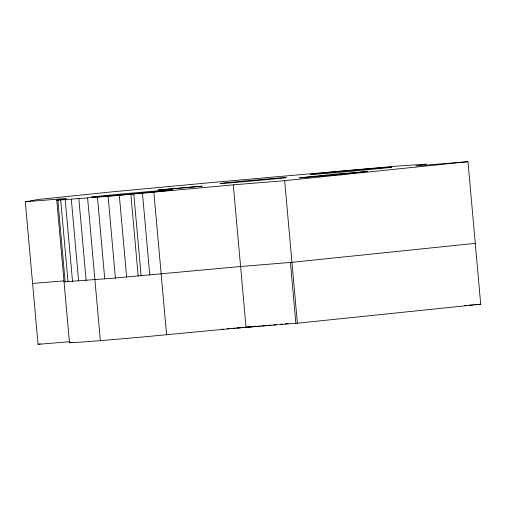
<?xml version="1.0" encoding="UTF-8"?>
<svg xmlns="http://www.w3.org/2000/svg" width="506" height="506" viewBox="0 0 506 506"><rect width="100%" height="100%" fill="white"/><g stroke="black" fill="none" stroke-linecap="round" stroke-linejoin="round"><path stroke-width="0.76" d="M69.208 341.771L38.02 344.314L25.3 201.774L37.596 199.547L109.473 192.109L210.186 182.679L396.483 166.139L426.628 164.096L415.913 165.936L467.98 161.686L480.7 304.226L297.383 323.195L237.377 328.046M73.433 342.625L69.48 342.733L56.761 200.199L66.621 198.409L25.3 201.774M38.02 344.314L40.328 343.897M69.48 342.733L71.757 342.322M73.408 342.625A76.653 0.803 -5.1 0 0 143.603 336.914L252.165 326.591M254.467 326.294L256.004 326.098M56.761 200.199L108.101 196.366L233.298 184.842L284.663 180.661L467.98 161.686M475.267 243.348L291.949 262.317L240.59 266.504L115.387 278.028L64.047 281.861M335.016 174.146L367.698 171.464L332.233 175.152L299.552 177.834L335.016 174.146L335.155 175.715M242.886 327.54L260.059 326.111M261.615 325.965L265.517 325.617M267.073 325.472L270.976 325.124M273.316 324.909L276.434 324.631M280.33 324.276L282.671 324.061M285.789 323.783L288.129 323.574M32.586 283.436L63.775 280.9M464.508 305.542L466.848 305.352M469.188 305.162L473.091 304.84M474.653 304.713L480.7 304.226M221.666 329.273L223.235 329.147M227.162 328.843L229.522 328.66M231.881 328.476L235.809 328.173M285.763 323.72L287.332 323.6M237.396 327.825L241.318 327.622M340.677 173.628L340.816 175.202M284.663 180.661L297.383 323.195M290.431 262.443L295.865 323.321M233.298 184.842L246.024 327.376M153.862 192.293L166.582 334.833M142.477 193.336L149.77 274.998M133.824 194.108L141.117 275.77M130.877 194.374L138.17 276.036M119.334 195.392L126.62 277.054M108.101 196.366L115.387 278.028M97.449 197.264L104.736 278.926M87.62 198.08L100.346 340.614M78.847 198.782L86.134 280.444M71.327 199.358L78.613 281.02M65.23 199.8L72.522 281.456M60.707 200.091L68 281.747M57.867 200.224L65.154 281.886M159.346 189.883L157.935 190.066L202.191 186.17L159.346 189.883M107.829 195.986A40.644 0.424 -5.1 0 0 172.16 189.952A40.644 0.424 -5.1 0 0 115.823 194.538A40.644 0.424 -5.1 0 0 107.829 195.986M326.8 173.33A40.98 0.43 -5.1 0 0 391.657 167.246A40.98 0.43 -5.1 0 0 334.864 171.869A40.98 0.43 -5.1 0 0 326.8 173.33M234.398 182.521A33.541 0.354 -5.1 0 0 286.282 177.625A33.541 0.354 -5.1 0 0 238.155 181.578A33.541 0.354 -5.1 0 0 234.398 182.521"/></g></svg>
